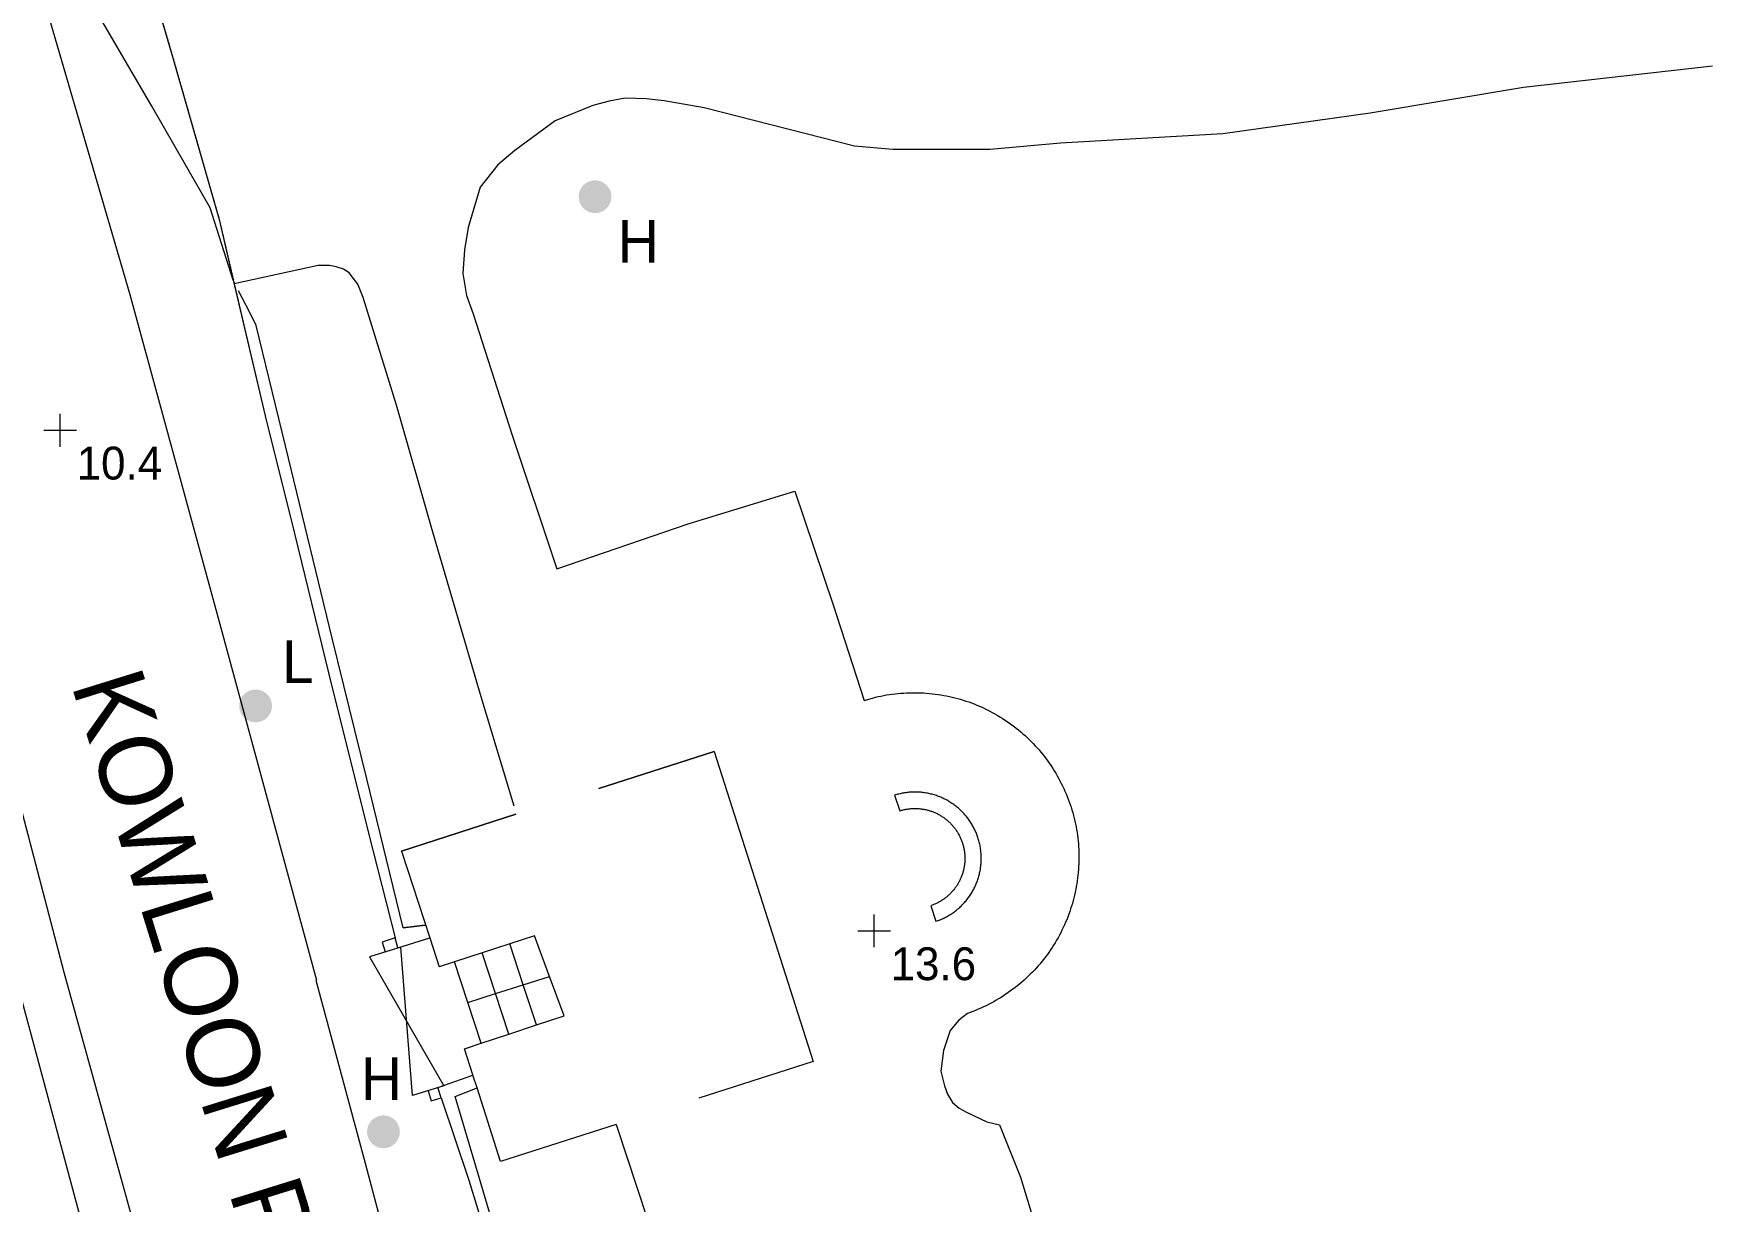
# Model space of a CAD drawing. Header units: millimetres. Extents: x 833924389 to 835767163, y 817400000 to 818811854.
# Drawn here: x 835499772 to 835550797, y 817753754 to 817789315 of the extents above; entities that cross this region are included whole.
import ezdxf
from ezdxf.enums import TextEntityAlignment as Align

# ---------------------------------------------------------------- set-up
doc = ezdxf.new("R2010")
doc.units = ezdxf.units.MM
doc.header["$LTSCALE"] = 10
doc.header["$MEASUREMENT"] = 0
doc.linetypes.add('11SW4B$1$DGN Style 5', pattern=[1.174922, 0.503538, -0.671384])
doc.layers.add('01_Base_Plan', color=5, linetype='Continuous', lineweight=5)
doc.styles.add('11SW4B$0$Style-ENGINEERING', font='ENGINEERING.shx')
doc.styles.add('11SW4B$0$Style-WORKING', font='WORKING.shx')

# ---------------------------------------------------------------- blocks, each defined once
blk = doc.blocks.new('11SW4B$0$SPOTHT')
at = {"layer": '01_Base_Plan', "linetype": 'Continuous', "lineweight": 13}
for p, q in [((-0.5, 0), (0.5, 0)), ((0, -0.5), (0, 0.5))]:
    blk.add_line(p, q, dxfattribs=at)
blk = doc.blocks.new('11SW4B$0$UTIFH')
at = {"layer": '01_Base_Plan', "linetype": 'Continuous', "lineweight": 13}
h = blk.add_hatch(color=256, dxfattribs=at)
edge = h.paths.add_edge_path()
edge.add_arc((0, 0), 0.5, 0, 360)
blk = doc.blocks.new('11SW4B$0$UTILP')
at = {"layer": '01_Base_Plan', "linetype": 'Continuous', "lineweight": 13}
h = blk.add_hatch(color=256, dxfattribs=at)
edge = h.paths.add_edge_path()
edge.add_arc((0, 0), 0.5, 0, 360)

msp = doc.modelspace()

# ---------------------------------------------------------------- linework, layer by layer
at = {"layer": '01_Base_Plan', "linetype": 'Continuous'}
for p, q in [((835510863, 817761473), (835510785, 817761777)), ((835512588, 817761047), (835512126, 817760896)), ((835512996, 817759813), (835512588, 817761047)), ((835513405, 817758572), (835512996, 817759813)), ((835513147, 817757611), (835512894, 817758403)), ((835512895, 817758403), (835513405, 817758572)), ((835512077, 817757223), (835513151, 817757600)), ((835512182, 817756910), (835512077, 817757223)), ((835512182, 817756910), (835513026, 817754401)), ((835512182, 817756910), (835513026, 817754401)), ((835513026, 817754401), (835515108, 817747614))]:
    msp.add_line(p, q, dxfattribs=at)
at = {"layer": '01_Base_Plan', "linetype": 'Continuous', "flags": 128}
for points in [[(835440432, 817893820), (835440959, 817893130), (835443518, 817889790), (835446305, 817885994), (835449282, 817882015), (835452056, 817878409), (835457902, 817870625), (835463080, 817863638), (835465207, 817860641), (835468207, 817856421), (835471776, 817851238), (835486143, 817826678), (835488851, 817821019), (835491668, 817814484), (835493132, 817811118), (835496104, 817802711), (835499280, 817793090), (835502707, 817781365), (835505479, 817771222), (835508391, 817760489)], [(835505112, 817738729), (835500213, 817756917), (835498299, 817764016), (835494085, 817779396), (835490393, 817791885), (835486628, 817803277), (835482142, 817814461), (835480352, 817818331), (835478264, 817822691), (835472599, 817833279), (835464977, 817845516), (835461081, 817850958), (835457855, 817855215), (835456994, 817856350), (835454318, 817859880), (835440948, 817875569), (835430510, 817887370), (835427196, 817891100), (835427190, 817891106)], [(835513657, 817716564), (835510964, 817725170), (835508185, 817734227), (835505344, 817744068), (835503178, 817751789), (835500703, 817760728), (835498042, 817770853), (835495386, 817780399), (835491894, 817792090), (835489774, 817798736), (835488342, 817802990), (835485998, 817809171), (835483458, 817815274), (835479298, 817824053), (835474768, 817832648), (835470244, 817840401)], [(835505848, 817781805), (835505145, 817784007), (835503379, 817787103), (835501334, 817790606), (835500235, 817792767), (835498540, 817797554), (835497099, 817802003), (835496227, 817805172), (835495484, 817810577), (835495041, 817814982), (835495036, 817815026), (835495433, 817818980), (835493679, 817822921), (835493578, 817823148), (835493374, 817823606)], [(835495041, 817814982), (835496144, 817812262), (835497999, 817807405), (835499642, 817802765), (835501381, 817797352), (835502735, 817792939), (835504016, 817788578), (835505427, 817783649), (835505848, 817781805)], [(835505848, 817781805), (835505145, 817784007), (835503379, 817787103), (835501334, 817790606), (835500235, 817792767), (835498540, 817797554), (835497099, 817802003), (835496227, 817805172), (835495484, 817810577), (835495041, 817814982)], [(835550891, 817788316), (835545130, 817787674), (835540462, 817786891), (835535976, 817786260), (835531034, 817785972), (835528902, 817785788), (835527071, 817785780), (835525931, 817785780), (835524770, 817785886), (835520191, 817787050), (835518977, 817787270), (835518422, 817787328), (835517781, 817787342), (835517293, 817787253), (835516802, 817787127), (835515656, 817786652), (835514421, 817785751), (835513908, 817785320), (835513374, 817784640), (835513005, 817783410), (835512890, 817782730), (835512842, 817782007), (835512958, 817781338), (835513161, 817780778), (835514332, 817777113), (835515701, 817773021), (835519702, 817774390), (835522952, 817775379), (835524117, 817771920), (835525065, 817769010), (835525317, 817769083), (835525402, 817769104), (835525487, 817769124), (835525572, 817769142), (835525658, 817769159), (835525744, 817769175), (835525831, 817769188), (835525917, 817769201), (835526004, 817769212), (835526091, 817769221), (835526178, 817769229), (835526265, 817769235), (835526352, 817769240), (835526440, 817769243), (835526527, 817769245), (835526615, 817769245), (835526702, 817769244), (835526789, 817769241), (835526877, 817769237), (835526964, 817769231), (835527051, 817769223), (835527138, 817769214), (835527225, 817769204), (835527311, 817769192), (835527398, 817769179), (835527484, 817769164), (835527570, 817769147), (835527655, 817769129), (835527740, 817769110), (835527825, 817769089), (835527910, 817769066), (835527994, 817769043), (835528078, 817769017), (835528161, 817768990), (835528244, 817768962), (835528326, 817768933), (835528408, 817768902), (835528489, 817768869), (835528569, 817768835), (835528649, 817768800), (835528729, 817768763), (835528807, 817768725), (835528885, 817768686), (835528963, 817768645), (835529039, 817768603), (835529115, 817768559), (835529190, 817768514), (835529264, 817768468), (835529338, 817768421), (835529411, 817768372), (835529482, 817768322), (835529553, 817768271), (835529623, 817768219), (835529692, 817768165), (835529760, 817768110), (835529828, 817768054), (835529894, 817767997), (835529959, 817767939), (835530023, 817767880), (835530086, 817767819), (835530148, 817767758), (835530209, 817767695), (835530269, 817767631), (835530328, 817767566), (835530385, 817767501), (835530442, 817767434), (835530497, 817767366), (835530551, 817767297), (835530604, 817767228), (835530656, 817767157), (835530706, 817767086), (835530755, 817767014), (835530803, 817766941), (835530850, 817766867), (835530895, 817766792), (835530939, 817766716), (835530982, 817766640), (835531023, 817766563), (835531063, 817766485), (835531102, 817766407), (835531139, 817766328), (835531175, 817766248), (835531209, 817766168), (835531243, 817766087), (835531274, 817766005), (835531304, 817765923), (835531333, 817765841), (835531361, 817765758), (835531387, 817765674), (835531411, 817765590), (835531434, 817765506), (835531456, 817765421), (835531476, 817765336), (835531494, 817765251), (835531511, 817765165), (835531527, 817765079), (835531541, 817764993), (835531553, 817764906), (835531564, 817764819), (835531574, 817764733), (835531582, 817764645), (835531589, 817764558), (835531594, 817764471), (835531597, 817764384), (835531599, 817764296), (835531599, 817764209), (835531598, 817764121), (835531596, 817764034), (835531591, 817763947), (835531586, 817763859), (835531579, 817763772), (835531570, 817763685), (835531560, 817763599), (835531548, 817763512), (835531535, 817763425), (835531520, 817763339), (835531504, 817763253), (835531486, 817763168), (835531467, 817763083), (835531446, 817762998), (835531424, 817762913), (835531400, 817762829), (835531375, 817762745), (835531348, 817762662), (835531320, 817762579), (835531291, 817762497), (835531260, 817762415), (835531228, 817762334), (835531194, 817762253), (835531159, 817762173), (835531122, 817762093), (835531084, 817762015), (835531045, 817761937), (835531005, 817761859), (835530963, 817761783), (835530919, 817761707), (835530875, 817761631), (835530829, 817761557), (835530782, 817761483), (835530733, 817761411), (835530683, 817761339), (835530632, 817761268), (835530580, 817761198), (835530527, 817761129), (835530472, 817761060), (835530416, 817760993), (835530359, 817760927), (835530301, 817760861), (835530242, 817760797), (835530182, 817760734), (835530120, 817760672), (835530058, 817760611), (835529994, 817760551), (835529929, 817760492), (835529864, 817760434), (835529797, 817760377), (835529730, 817760322), (835529661, 817760268), (835529592, 817760215), (835529521, 817760163), (835529450, 817760112), (835529378, 817760063), (835529305, 817760015), (835529231, 817759968), (835529156, 817759922), (835529081, 817759878), (835529004, 817759835), (835528928, 817759794), (835528850, 817759754), (835528772, 817759715), (835528693, 817759677), (835528613, 817759641), (835528533, 817759607), (835528452, 817759573), (835528206, 817759482), (835527946, 817759276), (835527684, 817758961), (835527481, 817758355), (835527397, 817757721), (835527509, 817757279), (835527600, 817757024), (835527754, 817756770), (835527955, 817756595), (835528174, 817756476), (835528791, 817756179), (835529177, 817756089), (835529825, 817754490), (835530246, 817753097)], [(835505848, 817781805), (835506827, 817777676), (835507719, 817774096), (835508868, 817769388), (835510098, 817764448), (835510785, 817761777)], [(835514406, 817765787), (835513397, 817769116), (835511926, 817774136), (835510823, 817777999), (835509813, 817781282), (835509648, 817781679), (835509383, 817782027), (835509210, 817782142), (835508987, 817782208), (835508781, 817782249), (835508443, 817782255), (835505885, 817781696)], [(835505885, 817781696), (835506827, 817777676), (835507719, 817774096), (835508868, 817769388), (835510098, 817764448), (835510785, 817761777)], [(835511031, 817762090), (835509918, 817766623), (835508863, 817770909), (835507540, 817776384), (835506553, 817780429), (835506354, 817780817), (835506012, 817781483)], [(835520499, 817767453), (835516981, 817766331), (835520499, 817767453)], [(835520499, 817767453), (835523511, 817758011), (835520029, 817756900)], [(835527248, 817762284), (835527281, 817762296), (835527314, 817762308), (835527347, 817762320), (835527379, 817762333), (835527412, 817762347), (835527444, 817762361), (835527476, 817762376), (835527507, 817762392), (835527539, 817762408), (835527570, 817762424), (835527600, 817762441), (835527631, 817762459), (835527661, 817762477), (835527691, 817762495), (835527720, 817762515), (835527749, 817762534), (835527778, 817762554), (835527807, 817762575), (835527835, 817762596), (835527862, 817762618), (835527890, 817762640), (835527917, 817762662), (835527943, 817762685), (835527969, 817762709), (835527995, 817762733), (835528021, 817762757), (835528045, 817762782), (835528070, 817762807), (835528094, 817762833), (835528117, 817762859), (835528140, 817762885), (835528163, 817762912), (835528185, 817762940), (835528207, 817762967), (835528228, 817762995), (835528249, 817763024), (835528269, 817763052), (835528289, 817763081), (835528308, 817763111), (835528327, 817763141), (835528345, 817763171), (835528363, 817763201), (835528380, 817763232), (835528396, 817763263), (835528412, 817763294), (835528428, 817763326), (835528443, 817763357), (835528457, 817763390), (835528471, 817763422), (835528484, 817763454), (835528497, 817763487), (835528509, 817763520), (835528520, 817763553), (835528531, 817763587), (835528542, 817763620), (835528552, 817763654), (835528561, 817763688), (835528569, 817763722), (835528577, 817763756), (835528585, 817763791), (835528592, 817763825), (835528598, 817763860), (835528603, 817763894), (835528608, 817763929), (835528613, 817763964), (835528617, 817763999), (835528620, 817764034), (835528622, 817764069), (835528624, 817764104), (835528626, 817764139), (835528626, 817764174), (835528627, 817764209), (835528626, 817764245), (835528625, 817764280), (835528623, 817764315), (835528621, 817764350), (835528618, 817764385), (835528615, 817764420), (835528610, 817764455), (835528606, 817764490), (835528600, 817764524), (835528594, 817764559), (835528588, 817764593), (835528581, 817764628), (835528573, 817764662), (835528565, 817764696), (835528556, 817764730), (835528546, 817764764), (835528536, 817764798), (835528525, 817764831), (835528514, 817764864), (835528502, 817764898), (835528490, 817764931), (835528477, 817764963), (835528463, 817764996), (835528449, 817765028), (835528434, 817765060), (835528419, 817765091), (835528403, 817765123), (835528387, 817765154), (835528370, 817765185), (835528353, 817765215), (835528335, 817765245), (835528316, 817765275), (835528298, 817765305), (835528278, 817765334), (835528258, 817765363), (835528238, 817765392), (835528217, 817765420), (835528195, 817765448), (835528173, 817765475), (835528151, 817765502), (835528128, 817765529), (835528105, 817765555), (835528081, 817765581), (835528056, 817765606), (835528032, 817765631), (835528007, 817765656), (835527981, 817765680), (835527955, 817765704), (835527929, 817765727), (835527902, 817765750), (835527875, 817765772), (835527847, 817765794), (835527819, 817765815), (835527791, 817765836), (835527762, 817765856), (835527733, 817765876), (835527704, 817765896), (835527674, 817765915), (835527644, 817765933), (835527614, 817765951), (835527584, 817765968), (835527553, 817765985), (835527521, 817766001), (835527490, 817766016), (835527458, 817766032), (835527426, 817766046), (835527394, 817766060), (835527362, 817766073), (835527329, 817766086), (835527296, 817766099), (835527263, 817766110), (835527229, 817766121), (835527196, 817766132), (835527162, 817766142), (835527128, 817766151), (835527094, 817766160), (835527060, 817766168), (835527026, 817766176), (835526991, 817766183), (835526957, 817766189), (835526922, 817766195), (835526887, 817766200), (835526853, 817766205), (835526818, 817766209), (835526783, 817766212), (835526748, 817766215), (835526713, 817766217), (835526677, 817766218), (835526642, 817766220), (835526607, 817766220), (835526572, 817766220), (835526537, 817766219), (835526502, 817766217), (835526467, 817766215), (835526432, 817766212), (835526397, 817766209), (835526362, 817766205), (835526327, 817766200), (835526292, 817766195), (835526257, 817766189), (835526223, 817766183), (835526188, 817766176), (835526154, 817766168), (835526120, 817766160), (835526086, 817766152), (835526052, 817766142), (835526018, 817766132), (835525985, 817766122), (835526152, 817765650), (835526177, 817765658), (835526202, 817765665), (835526228, 817765672), (835526253, 817765678), (835526279, 817765684), (835526305, 817765690), (835526331, 817765694), (835526357, 817765699), (835526383, 817765703), (835526409, 817765707), (835526435, 817765710), (835526462, 817765713), (835526488, 817765715), (835526514, 817765717), (835526540, 817765718), (835526567, 817765719), (835526593, 817765720), (835526620, 817765720), (835526646, 817765719), (835526672, 817765718), (835526699, 817765717), (835526725, 817765715), (835526751, 817765713), (835526778, 817765710), (835526804, 817765707), (835526830, 817765703), (835526856, 817765699), (835526882, 817765695), (835526908, 817765690), (835526934, 817765684), (835526959, 817765678), (835526985, 817765672), (835527011, 817765665), (835527036, 817765658), (835527061, 817765650), (835527086, 817765642), (835527111, 817765634), (835527136, 817765625), (835527161, 817765615), (835527185, 817765605), (835527209, 817765595), (835527234, 817765584), (835527258, 817765573), (835527281, 817765562), (835527305, 817765550), (835527328, 817765538), (835527351, 817765525), (835527374, 817765512), (835527397, 817765498), (835527419, 817765484), (835527441, 817765470), (835527463, 817765455), (835527485, 817765440), (835527506, 817765425), (835527528, 817765409), (835527548, 817765393), (835527569, 817765376), (835527589, 817765360), (835527609, 817765342), (835527629, 817765325), (835527648, 817765307), (835527667, 817765289), (835527686, 817765270), (835527704, 817765251), (835527723, 817765232), (835527740, 817765212), (835527758, 817765192), (835527775, 817765172), (835527791, 817765152), (835527808, 817765131), (835527824, 817765110), (835527839, 817765089), (835527855, 817765067), (835527870, 817765046), (835527884, 817765023), (835527898, 817765001), (835527912, 817764979), (835527925, 817764956), (835527938, 817764933), (835527951, 817764910), (835527963, 817764886), (835527975, 817764863), (835527986, 817764839), (835527997, 817764815), (835528007, 817764791), (835528017, 817764766), (835528027, 817764742), (835528036, 817764717), (835528045, 817764692), (835528053, 817764667), (835528061, 817764642), (835528068, 817764616), (835528075, 817764591), (835528082, 817764565), (835528088, 817764540), (835528094, 817764514), (835528099, 817764488), (835528104, 817764462), (835528108, 817764436), (835528112, 817764410), (835528115, 817764384), (835528118, 817764358), (835528121, 817764331), (835528123, 817764305), (835528125, 817764279), (835528126, 817764252), (835528126, 817764226), (835528127, 817764200), (835528126, 817764173), (835528126, 817764147), (835528125, 817764121), (835528123, 817764094), (835528121, 817764068), (835528118, 817764042), (835528115, 817764015), (835528112, 817763989), (835528108, 817763963), (835528104, 817763937), (835528099, 817763911), (835528094, 817763885), (835528088, 817763860), (835528082, 817763834), (835528075, 817763808), (835528068, 817763783), (835528061, 817763758), (835528053, 817763732), (835528045, 817763707), (835528036, 817763682), (835528027, 817763658), (835528017, 817763633), (835528007, 817763609), (835527997, 817763585), (835527986, 817763561), (835527974, 817763537), (835527963, 817763513), (835527951, 817763490), (835527938, 817763466), (835527925, 817763443), (835527912, 817763421), (835527898, 817763398), (835527884, 817763376), (835527869, 817763354), (835527855, 817763332), (835527839, 817763310), (835527824, 817763289), (835527808, 817763268), (835527791, 817763247), (835527775, 817763227), (835527758, 817763207), (835527740, 817763187), (835527722, 817763168), (835527704, 817763148), (835527686, 817763129), (835527667, 817763111), (835527648, 817763093), (835527629, 817763075), (835527609, 817763057), (835527589, 817763040), (835527569, 817763023), (835527548, 817763007), (835527527, 817762990), (835527506, 817762975), (835527485, 817762959), (835527463, 817762944), (835527441, 817762929), (835527419, 817762915), (835527397, 817762901), (835527374, 817762888), (835527351, 817762875), (835527328, 817762862), (835527305, 817762850), (835527281, 817762838), (835527257, 817762826), (835527233, 817762815), (835527209, 817762804), (835527185, 817762794), (835527160, 817762784), (835527136, 817762775), (835527111, 817762766), (835527086, 817762757), (835527248, 817762284)], [(835510977, 817764415), (835514458, 817765546), (835510977, 817764415)], [(835510977, 817764415), (835511837, 817761782), (835512126, 817760896)], [(835511031, 817762090), (835511692, 817762171), (835511031, 817762090)], [(835510785, 817761777), (835510386, 817761649), (835510479, 817761350), (835510863, 817761473), (835511837, 817761782)], [(835515485, 817760605), (835515028, 817761845), (835514270, 817761597), (835513429, 817761322), (835512588, 817761047)], [(835515086, 817759127), (835514683, 817760349), (835514270, 817761597)], [(835514246, 817758850), (835513840, 817760081), (835513429, 817761322)], [(835529556, 817689255), (835528698, 817691879), (835528617, 817692024), (835527296, 817696287), (835527089, 817696950), (835525086, 817703367), (835523871, 817707149), (835524519, 817711866), (835525089, 817715810), (835523635, 817720446), (835521333, 817727795), (835519911, 817732386), (835519708, 817733042), (835517072, 817735662), (835515637, 817737052), (835514038, 817738601), (835512522, 817744565), (835510507, 817752539), (835509875, 817754911), (835508375, 817760479)], [(835512996, 817759813), (835513840, 817760081), (835514683, 817760349), (835515485, 817760605)], [(835513405, 817758572), (835514246, 817758850), (835515086, 817759127), (835515927, 817759405), (835515485, 817760605)], [(835513275, 817757210), (835513151, 817757600), (835513147, 817757611)], [(835511784, 817757123), (835511878, 817756819), (835512182, 817756910)], [(835523089, 817729846), (835522584, 817731423), (835522358, 817732138), (835521066, 817735984), (835520036, 817738803), (835517706, 817743269), (835516007, 817746583), (835515268, 817748187), (835514060, 817752053), (835513237, 817754825), (835512611, 817756950), (835513275, 817757210)], [(835517513, 817756098), (835513989, 817754973), (835513275, 817757210)], [(835517513, 817756098), (835522591, 817740678), (835523607, 817736264), (835524896, 817732778), (835527546, 817728983), (835529074, 817727330), (835531094, 817725911), (835534642, 817724240), (835537804, 817723350), (835540629, 817723213), (835542887, 817723358), (835545546, 817723925), (835547383, 817724598), (835548669, 817725219), (835550171, 817726119), (835551608, 817727204)]]:
    msp.add_lwpolyline(points, dxfattribs=at)
at = {"layer": '01_Base_Plan', "linetype": '11SW4B$1$DGN Style 5', "flags": 128}
msp.add_lwpolyline([(835495041, 817814982), (835496144, 817812262), (835497999, 817807405), (835499642, 817802765), (835501381, 817797352), (835502735, 817792939), (835504016, 817788578), (835505427, 817783649), (835505885, 817781696)], dxfattribs=at)
at = {"layer": '01_Base_Plan', "linetype": 'Continuous'}
msp.add_3dface([(835510001, 817761203), (835512262, 817757271), (835511307, 817756976), (835510956, 817761498)], dxfattribs=at)

# ---------------------------------------------------------------- block references
at = {"layer": '01_Base_Plan', "linetype": 'Continuous', "xscale": 1000, "yscale": 1000, "zscale": 1000}
for name, p in [('11SW4B$0$UTIFH', (835516868, 817784346)), ('11SW4B$0$SPOTHT', (835500585, 817777235, 10400)), ('11SW4B$0$UTILP', (835506534, 817768842)), ('11SW4B$0$SPOTHT', (835525367, 817761992, 13600)), ('11SW4B$0$UTIFH', (835510426, 817755874))]:
    msp.add_blockref(name, p, dxfattribs=at)

# ---------------------------------------------------------------- texts
at = {"layer": '01_Base_Plan', "linetype": 'Continuous', "style": '11SW4B$0$Style-WORKING'}
for s, p in [('H', (835517556, 817782336)), ('L', (835507334, 817769542)), ('H', (835509739, 817756839))]:
    msp.add_text(s, height=1300, dxfattribs=at).set_placement(p)
at = {"layer": '01_Base_Plan', "linetype": 'Continuous', "style": '11SW4B$0$Style-ENGINEERING'}
for s, p in [('10.4', (835501085, 817776735, 10400)), ('13.6', (835525867, 817761492, 13600))]:
    msp.add_text(s, height=1000, dxfattribs=at).set_placement(p, align=Align.TOP_LEFT)
at = {"layer": '01_Base_Plan', "linetype": 'Continuous', "style": '11SW4B$0$Style-WORKING'}
msp.add_text('KOWLOON PARK DRIVE', height=2200, rotation=287.2446, dxfattribs=at).set_placement((835500912, 817769500))

doc.saveas('drawing.dxf')
